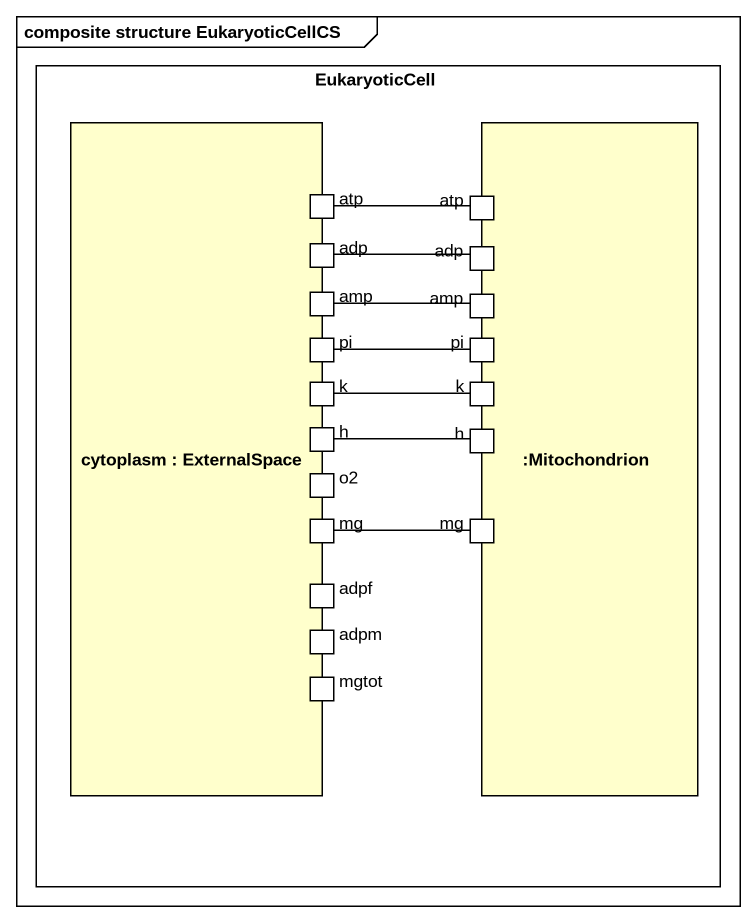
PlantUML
@startuml
mainframe composite structure EukaryoticCellCS
rectangle EukaryoticCell #FFFFFF {
  rectangle "cytoplasm : ExternalSpace" as cytoplasm {
    port adp
    port atp
    port amp
    port pi
    port k
    port h
    port o2
    port mg
    port adpf
    port adpm
    port mgtot
  }
  rectangle ":Mitochondrion" as Mitochondrion {
    port "adp" as adp_2
    port "atp" as atp_2
    port "amp" as amp_2
    port "pi" as pi_2
    port "k" as k_2
    port "h" as h_2
    port "mg" as mg_2
  }
}
adp -right- adp_2
atp -right- atp_2
amp -right- amp_2
pi -right- pi_2
k -right- k_2
h -right- h_2
mg -right- mg_2
@enduml
